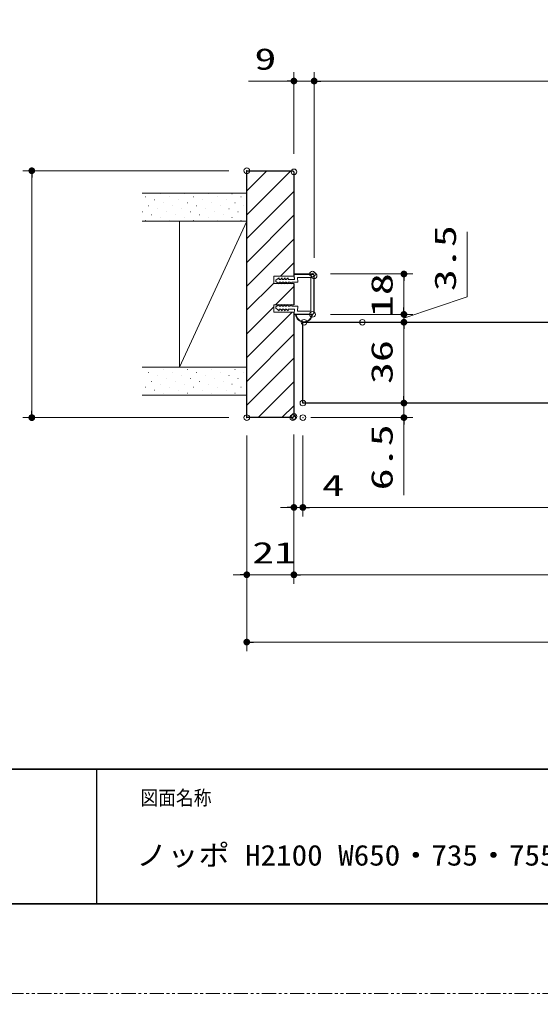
# Model space of a CAD drawing. Units: millimetres, scale not verified. Extents: x -1306 to 1306, y -607 to 607.
# Drawn here: x -927.2 to -695.2, y -594 to -160 of the extents above; entities that cross this region are included whole.
import ezdxf
from ezdxf.enums import TextEntityAlignment as Align

# ---------------------------------------------------------------- set-up
doc = ezdxf.new("R2010")
doc.units = ezdxf.units.MM
doc.header["$LTSCALE"] = 5
doc.header["$PDMODE"] = 32
doc.header["$PDSIZE"] = 2.5
doc.linetypes.add('USER1', pattern=[2.5, 1.25, -0.25, 0.25, -0.25, 0.25, -0.25])
for name, color, linetype, lineweight in [('0-1_線(黄)', 2, 'Continuous', 15), ('0-3_陰線', 4, 'USER1', 9), ('0-D_線(白)', 7, 'Continuous', 30), ('1-1_寸法線', 3, 'Continuous', 13), ('1-2_ハッチング', 6, 'Continuous', 9), ('1-5_0', 3, 'Continuous', 25), ('1-6_DEFPOINTS', 7, 'Continuous', 5), ('1-7_図面枠', 7, 'Continuous', 35)]:
    doc.layers.add(name, color=color, linetype=linetype, lineweight=lineweight)
doc.styles.add('ＭＳ ゴシック', font='')
doc.styles.get('ＭＳ ゴシック').set_extended_font_data('MS Gothic')

# ---------------------------------------------------------------- blocks, each defined once
blk = doc.blocks.new('_DOT')
at = {"layer": '1-5_0'}
blk.add_line((-2.5, 0), (-5, 0), dxfattribs=at)
for points in [[(0, 0), (-2.5, 0), (-2.48, 0.313)], [(0, 0), (-2.48, -0.313), (-2.5, 0)], [(0, 0), (-2.48, 0.313), (-2.421, 0.622)], [(0, 0), (-2.421, -0.622), (-2.48, -0.313)], [(0, 0), (-2.421, 0.622), (-2.324, 0.92)], [(0, 0), (-2.324, -0.92), (-2.421, -0.622)], [(0, 0), (-2.324, 0.92), (-2.191, 1.204)], [(0, 0), (-2.191, -1.204), (-2.324, -0.92)], [(0, 0), (-2.191, 1.204), (-2.023, 1.469)], [(0, 0), (-2.023, -1.469), (-2.191, -1.204)], [(0, 0), (-2.023, 1.469), (-1.822, 1.711)], [(0, 0), (-1.822, -1.711), (-2.023, -1.469)], [(0, 0), (-1.822, 1.711), (-1.594, 1.926)], [(0, 0), (-1.594, -1.926), (-1.822, -1.711)], [(0, 0), (-1.594, 1.926), (-1.34, 2.111)], [(0, 0), (-1.34, -2.111), (-1.594, -1.926)], [(0, 0), (-1.34, 2.111), (-1.064, 2.262)], [(0, 0), (-1.064, -2.262), (-1.34, -2.111)], [(0, 0), (-1.064, 2.262), (-0.773, 2.378)], [(0, 0), (-0.773, -2.378), (-1.064, -2.262)], [(0, 0), (-0.773, 2.378), (-0.468, 2.456)], [(0, 0), (-0.468, -2.456), (-0.773, -2.378)], [(0, 0), (-0.468, 2.456), (-0.157, 2.495)], [(0, 0), (-0.157, -2.495), (-0.468, -2.456)], [(0, 0), (-0.157, 2.495), (0.157, 2.495)], [(0, 0), (0.157, -2.495), (-0.157, -2.495)], [(0, 0), (0.157, 2.495), (0.468, 2.456)], [(0, 0), (0.468, 2.456), (0.773, 2.378)], [(0, 0), (0.773, 2.378), (1.064, 2.262)], [(0, 0), (1.064, 2.262), (1.34, 2.111)], [(0, 0), (1.34, 2.111), (1.594, 1.926)], [(0, 0), (1.594, 1.926), (1.822, 1.711)], [(0, 0), (1.822, 1.711), (2.023, 1.469)], [(0, 0), (2.023, 1.469), (2.191, 1.204)], [(0, 0), (2.191, 1.204), (2.324, 0.92)], [(0, 0), (2.324, 0.92), (2.421, 0.622)], [(0, 0), (2.421, 0.622), (2.48, 0.313)], [(0, 0), (2.48, 0.313), (2.5, 0)], [(0, 0), (0.468, -2.456), (0.157, -2.495)], [(0, 0), (0.773, -2.378), (0.468, -2.456)], [(0, 0), (1.064, -2.262), (0.773, -2.378)], [(0, 0), (1.34, -2.111), (1.064, -2.262)], [(0, 0), (1.594, -1.926), (1.34, -2.111)], [(0, 0), (1.822, -1.711), (1.594, -1.926)], [(0, 0), (2.023, -1.469), (1.822, -1.711)], [(0, 0), (2.191, -1.204), (2.023, -1.469)], [(0, 0), (2.324, -0.92), (2.191, -1.204)], [(0, 0), (2.421, -0.622), (2.324, -0.92)], [(0, 0), (2.48, -0.313), (2.421, -0.622)], [(0, 0), (2.5, 0), (2.48, -0.313)]]:
    blk.add_solid(points, dxfattribs=at)

msp = doc.modelspace()

# ---------------------------------------------------------------- linework, layer by layer
at = {"layer": '0-1_線(黄)'}
for p, q in [((-872.618, -237.423), (-825.985, -237.423)), ((-872.618, -249.923), (-825.985, -249.923)), ((-825.985, -249.923), (-855.985, -314.923)), ((-855.985, -249.923), (-855.985, -314.923)), ((-872.618, -314.923), (-825.985, -314.923)), ((-872.618, -327.423), (-825.985, -327.423))]:
    msp.add_line(p, q, dxfattribs=at)
at = {"layer": '0-3_陰線'}
msp.add_line((387.036, -594), (-1292.964, -594), dxfattribs=at)
at = {"layer": '0-D_線(白)'}
for p, q in [((-825.985, -227.423), (-805.485, -227.423)), ((-825.985, -337.423), (-825.985, -227.423)), ((-805.485, -227.423), (-804.985, -227.923)), ((-804.985, -227.923), (-804.985, -274.423)), ((-804.985, -277.623), (-804.985, -287.223)), ((-804.985, -290.423), (-804.985, -336.923)), ((-800.985, -294.923), (-640.435, -294.923)), ((-805.485, -337.423), (-825.985, -337.423)), ((-805.485, -337.423), (-804.985, -336.923))]:
    msp.add_line(p, q, dxfattribs=at)
msp.add_lwpolyline([(-640.435, -330.923), (-800.985, -330.923), (-800.985, -294.923)], dxfattribs=at)
at = {"layer": '1-1_寸法線'}
for p, q in [((-804.985, -219.923), (-804.985, -183.446)), ((-795.985, -266.22), (-795.985, -183.446)), ((-795.985, -266.22), (-795.985, -183.446)), ((-807.985, -187.446), (-825.176, -187.446)), ((-795.985, -187.446), (-804.985, -187.446)), ((-792.985, -187.446), (-789.985, -187.446)), ((-792.985, -187.446), (-526.736, -187.446)), ((-833.985, -227.423), (-925.737, -227.423)), ((-921.737, -230.423), (-921.737, -334.423)), ((-812.984, -276.173), (-811.495, -275.073)), ((-812.984, -276.773), (-812.984, -276.173)), ((-812.984, -276.773), (-811.495, -277.873)), ((-811.495, -275.073), (-811.495, -275.823)), ((-811.495, -275.823), (-810.995, -275.823)), ((-811.495, -277.123), (-810.995, -277.123)), ((-811.495, -277.873), (-811.495, -277.123)), ((-810.995, -275.823), (-810.195, -275.073)), ((-810.995, -277.123), (-810.195, -277.873)), ((-810.195, -275.073), (-810.195, -275.823)), ((-810.195, -275.823), (-809.695, -275.823)), ((-810.195, -277.123), (-809.695, -277.123)), ((-810.195, -277.873), (-810.195, -277.123)), ((-809.695, -275.823), (-808.895, -275.073)), ((-809.695, -277.123), (-808.895, -277.873)), ((-808.895, -275.073), (-808.895, -275.823)), ((-808.895, -275.823), (-808.395, -275.823)), ((-808.895, -277.123), (-808.395, -277.123)), ((-808.895, -277.873), (-808.895, -277.123)), ((-808.395, -275.823), (-807.595, -275.073)), ((-808.395, -277.123), (-807.595, -277.873)), ((-807.595, -275.073), (-807.595, -275.823)), ((-807.595, -275.823), (-804.678, -275.823)), ((-807.595, -277.123), (-806.808, -277.123)), ((-807.595, -277.873), (-807.595, -277.123)), ((-805.992, -277.778), (-806.808, -277.123)), ((-805.992, -277.123), (-803.268, -277.123)), ((-805.992, -277.131), (-805.992, -277.778)), ((-804.924, -275.225), (-804.984, -273.735)), ((-804.678, -275.823), (-804.834, -273.729)), ((-804.684, -273.423), (-796.684, -273.423)), ((-804.684, -273.573), (-796.684, -273.573)), ((-803.273, -277.123), (-803.435, -274.923)), ((-803.435, -274.923), (-797.484, -274.923)), ((-796.134, -290.723), (-796.134, -274.123)), ((-795.984, -290.723), (-795.984, -274.123)), ((-788.685, -273.423), (-751.984, -273.423)), ((-755.984, -288.423), (-755.984, -276.423)), ((-755.984, -288.423), (-755.984, -285.423)), ((-812.984, -288.073), (-811.495, -286.973)), ((-812.984, -288.073), (-812.984, -288.673)), ((-812.984, -288.673), (-811.495, -289.773)), ((-811.495, -286.973), (-811.495, -287.723)), ((-811.495, -287.723), (-810.995, -287.723)), ((-811.495, -289.023), (-810.995, -289.023)), ((-811.495, -289.773), (-811.495, -289.023)), ((-810.995, -287.723), (-810.195, -286.973)), ((-810.995, -289.023), (-810.195, -289.773)), ((-810.195, -286.973), (-810.195, -287.723)), ((-810.195, -287.723), (-809.695, -287.723)), ((-810.195, -289.023), (-809.695, -289.023)), ((-810.195, -289.773), (-810.195, -289.023)), ((-809.695, -287.723), (-808.895, -286.973)), ((-809.695, -289.023), (-808.895, -289.773)), ((-808.895, -286.973), (-808.895, -287.723)), ((-808.895, -287.723), (-808.395, -287.723)), ((-808.895, -289.023), (-808.395, -289.023)), ((-808.895, -289.773), (-808.895, -289.023)), ((-808.395, -287.723), (-807.595, -286.973)), ((-808.395, -289.023), (-807.595, -289.773)), ((-807.595, -286.973), (-807.595, -287.723)), ((-807.595, -287.723), (-806.808, -287.723)), ((-807.595, -289.023), (-804.678, -289.023)), ((-807.595, -289.773), (-807.595, -289.023)), ((-805.992, -287.069), (-806.808, -287.723)), ((-805.992, -287.716), (-805.992, -287.069)), ((-805.992, -287.723), (-803.268, -287.723)), ((-804.924, -290.421), (-804.984, -291.111)), ((-804.678, -289.023), (-804.834, -291.117)), ((-803.268, -287.723), (-803.435, -289.923)), ((-804.684, -291.273), (-796.684, -291.273)), ((-804.684, -291.423), (-796.684, -291.423)), ((-792.482, -294.923), (-751.984, -294.923)), ((-788.684, -291.423), (-751.984, -291.423)), ((-788.684, -291.423), (-751.984, -291.423)), ((-766.484, -294.923), (-751.984, -294.923)), ((-755.984, -294.923), (-755.984, -291.423)), ((-755.984, -294.923), (-755.984, -291.423)), ((-755.984, -327.923), (-755.984, -297.923)), ((-755.984, -297.923), (-755.984, -300.923)), ((-755.984, -327.923), (-755.984, -324.923)), ((-792.985, -330.923), (-751.984, -330.923)), ((-792.985, -330.923), (-751.984, -330.923)), ((-755.984, -330.923), (-755.984, -337.423)), ((-833.985, -337.423), (-925.737, -337.423)), ((-797.485, -337.423), (-751.984, -337.423)), ((-755.984, -340.423), (-755.984, -371.899)), ((-825.985, -345.423), (-825.985, -411.423)), ((-825.985, -345.423), (-825.985, -441.423)), ((-804.985, -344.923), (-804.985, -411.423)), ((-804.985, -344.923), (-804.985, -411.423)), ((-804.985, -344.923), (-804.985, -381.423)), ((-800.985, -345.423), (-800.985, -381.423)), ((-800.985, -345.423), (-800.985, -381.423)), ((-807.985, -377.423), (-810.985, -377.423)), ((-804.985, -377.423), (-800.985, -377.423)), ((-797.985, -377.423), (-779.842, -377.423)), ((-797.985, -377.423), (-473.985, -377.423)), ((-828.985, -407.423), (-831.985, -407.423)), ((-825.985, -407.423), (-804.985, -407.423)), ((-801.985, -407.423), (-798.985, -407.423)), ((-801.985, -407.423), (-469.985, -407.423)), ((-822.985, -437.423), (-448.985, -437.423))]:
    msp.add_line(p, q, dxfattribs=at)
for points in [[(-755.984, -293.173), (-727.76, -283.64), (-727.76, -254.687)], [(-804.985, -274.423), (-813.985, -274.423), (-813.985, -277.623), (-804.985, -277.623)], [(-803.435, -289.923), (-797.484, -289.923), (-797.484, -274.923)], [(-804.985, -287.223), (-813.985, -287.223), (-813.985, -290.423), (-804.985, -290.423)]]:
    msp.add_lwpolyline(points, dxfattribs=at)
for centre, radius, start, end in [((-804.684, -273.723), 0.3, 90, 182.27472), ((-804.684, -273.723), 0.15, 90, 182.27472), ((-796.684, -274.123), 0.7, 0, 90), ((-796.684, -274.123), 0.55, 0, 90), ((-796.684, -290.723), 0.55, 270, 0), ((-796.684, -290.723), 0.7, 270, 0), ((-804.684, -291.123), 0.3, 177.72528, 270), ((-804.684, -291.123), 0.15, 177.72528, 270), ((-800.482, -291.175), 3.748, 183.79135, 356.20865), ((-800.482, -291.198), 3.475, 183.70943, 356.29057)]:
    msp.add_arc(centre, radius, start, end, dxfattribs=at)
at = {"layer": '1-2_ハッチング'}
for p, q in [((-825.985, -236.422), (-816.987, -227.423)), ((-825.985, -247.028), (-806.38, -227.423)), ((-864.405, -237.719), (-864.355, -237.719)), ((-853.798, -237.719), (-853.748, -237.719)), ((-843.192, -237.719), (-843.142, -237.719)), ((-832.585, -237.719), (-832.535, -237.719)), ((-825.985, -257.635), (-804.985, -236.635)), ((-871.034, -239.044), (-870.984, -239.044)), ((-869.708, -243.022), (-869.658, -243.022)), ((-867.057, -240.37), (-867.007, -240.37)), ((-863.079, -241.696), (-863.029, -241.696)), ((-860.427, -239.044), (-860.377, -239.044)), ((-859.102, -243.022), (-859.052, -243.022)), ((-856.45, -240.37), (-856.4, -240.37)), ((-852.473, -241.696), (-852.423, -241.696)), ((-849.821, -239.044), (-849.771, -239.044)), ((-848.495, -243.022), (-848.445, -243.022)), ((-845.843, -240.37), (-845.793, -240.37)), ((-841.866, -241.696), (-841.816, -241.696)), ((-839.214, -239.044), (-839.164, -239.044)), ((-837.888, -243.022), (-837.838, -243.022)), ((-835.237, -240.37), (-835.187, -240.37)), ((-831.259, -241.696), (-831.209, -241.696)), ((-828.608, -239.044), (-828.558, -239.044)), ((-827.282, -243.022), (-827.232, -243.022)), ((-872.36, -245.673), (-872.31, -245.673)), ((-868.382, -246.999), (-868.332, -246.999)), ((-865.731, -244.348), (-865.681, -244.348)), ((-861.753, -245.673), (-861.703, -245.673)), ((-857.776, -246.999), (-857.726, -246.999)), ((-855.124, -244.348), (-855.074, -244.348)), ((-851.147, -245.673), (-851.097, -245.673)), ((-847.169, -246.999), (-847.119, -246.999)), ((-844.518, -244.348), (-844.468, -244.348)), ((-840.54, -245.673), (-840.49, -245.673)), ((-836.563, -246.999), (-836.513, -246.999)), ((-833.911, -244.348), (-833.861, -244.348)), ((-829.934, -245.673), (-829.884, -245.673)), ((-825.985, -268.242), (-804.985, -247.242)), ((-871.034, -249.651), (-870.984, -249.651)), ((-864.405, -248.325), (-864.355, -248.325)), ((-860.427, -249.651), (-860.377, -249.651)), ((-853.798, -248.325), (-853.748, -248.325)), ((-849.821, -249.651), (-849.771, -249.651)), ((-843.192, -248.325), (-843.142, -248.325)), ((-839.214, -249.651), (-839.164, -249.651)), ((-832.585, -248.325), (-832.535, -248.325)), ((-828.608, -249.651), (-828.558, -249.651)), ((-825.985, -278.848), (-804.985, -257.848)), ((-810.954, -274.423), (-804.985, -268.455)), ((-825.985, -289.455), (-813.985, -277.455)), ((-813.147, -287.223), (-804.985, -279.061)), ((-825.985, -300.061), (-813.985, -288.061)), ((-825.985, -310.668), (-805.74, -290.423)), ((-825.985, -321.275), (-804.985, -300.275)), ((-825.985, -331.881), (-804.985, -310.881)), ((-863.079, -315.942), (-863.029, -315.942)), ((-852.473, -315.942), (-852.423, -315.942)), ((-841.866, -315.942), (-841.816, -315.942)), ((-831.259, -315.942), (-831.209, -315.942)), ((-869.708, -317.268), (-869.658, -317.268)), ((-865.731, -318.594), (-865.681, -318.594)), ((-861.753, -319.92), (-861.703, -319.92)), ((-859.102, -317.268), (-859.052, -317.268)), ((-855.124, -318.594), (-855.074, -318.594)), ((-851.147, -319.92), (-851.097, -319.92)), ((-848.495, -317.268), (-848.445, -317.268)), ((-844.518, -318.594), (-844.468, -318.594)), ((-840.54, -319.92), (-840.49, -319.92)), ((-837.888, -317.268), (-837.838, -317.268)), ((-833.911, -318.594), (-833.861, -318.594)), ((-829.934, -319.92), (-829.884, -319.92)), ((-827.282, -317.268), (-827.232, -317.268)), ((-871.034, -323.897), (-870.984, -323.897)), ((-868.382, -321.246), (-868.332, -321.246)), ((-867.057, -325.223), (-867.007, -325.223)), ((-864.405, -322.571), (-864.355, -322.571)), ((-860.427, -323.897), (-860.377, -323.897)), ((-857.776, -321.246), (-857.726, -321.246)), ((-856.45, -325.223), (-856.4, -325.223)), ((-853.798, -322.571), (-853.748, -322.571)), ((-849.821, -323.897), (-849.771, -323.897)), ((-847.169, -321.246), (-847.119, -321.246)), ((-845.843, -325.223), (-845.793, -325.223)), ((-843.192, -322.571), (-843.142, -322.571)), ((-839.214, -323.897), (-839.164, -323.897)), ((-836.563, -321.246), (-836.513, -321.246)), ((-835.237, -325.223), (-835.187, -325.223)), ((-832.585, -322.571), (-832.535, -322.571)), ((-828.608, -323.897), (-828.558, -323.897)), ((-820.921, -337.423), (-804.985, -321.488)), ((-863.079, -326.549), (-863.029, -326.549)), ((-852.473, -326.549), (-852.423, -326.549)), ((-841.866, -326.549), (-841.816, -326.549)), ((-831.259, -326.549), (-831.209, -326.549)), ((-810.314, -337.423), (-804.985, -332.094))]:
    msp.add_line(p, q, dxfattribs=at)
at = {"layer": '1-5_0', "color": 7}
msp.add_line((-892.964, -494), (-892.964, -554), dxfattribs=at)
msp.add_line((-892.964, -494), (-892.964, -554), dxfattribs=at)
at = {"layer": '1-6_DEFPOINTS'}
for p in [(-795.985, -187.446), (-825.985, -227.423), (-804.985, -227.923), (-796.685, -273.423), (-795.985, -274.22), (-755.984, -273.423), (-796.684, -291.423), (-755.984, -291.423), (-800.482, -294.923), (-774.484, -294.923), (-755.984, -294.923), (-800.985, -330.923), (-755.984, -330.923), (-921.737, -337.423), (-825.985, -337.423), (-825.985, -337.423), (-805.485, -337.423), (-804.985, -336.923), (-800.985, -337.423), (-800.985, -377.423), (-804.985, -407.423)]:
    msp.add_point(p, dxfattribs=at)
at = {"layer": '1-7_図面枠'}
msp.add_line((-1252.964, -494), (347.036, -494), dxfattribs=at)
msp.add_lwpolyline([(-1252.964, -554), (347.036, -554), (347.036, 554), (-1252.964, 554)], close=True, dxfattribs=at)

# ---------------------------------------------------------------- block references
at = {"layer": '1-1_寸法線', "xscale": 0.6, "yscale": 0.6}
for p in [(-804.985, -187.446), (-804.985, -377.423), (-825.985, -407.423)]:
    msp.add_blockref('_DOT', p, dxfattribs=at)
for p, rotation in [((-795.985, -187.446), 180), ((-795.985, -187.446), 180), ((-921.737, -227.423), 90), ((-755.984, -273.423), 90), ((-755.984, -291.423), 270), ((-755.984, -291.423), 270), ((-755.984, -294.923), 90), ((-755.984, -294.923), 90), ((-755.984, -330.923), 270), ((-755.984, -330.923), 270), ((-921.737, -337.423), 270), ((-755.984, -337.423), 90), ((-800.985, -377.423), 180), ((-800.985, -377.423), 180), ((-804.985, -407.423), 180), ((-804.985, -407.423), 180), ((-825.985, -437.423), 180)]:
    msp.add_blockref('_DOT', p, dxfattribs=dict(at, rotation=rotation))

# ---------------------------------------------------------------- texts
at = {"layer": '1-1_寸法線', "style": 'ＭＳ ゴシック', "width": 1.5}
for s, p in [('9', (-822.604, -185.296)), ('4', (-792.414, -375.274)), ('21', (-823.58, -405.274))]:
    msp.add_text(s, height=9.604, dxfattribs=at).set_placement(p, align=Align.BOTTOM_LEFT)
for s, p in [('3.5', (-729.909, -281.068)), ('18', (-758.133, -292.661)), ('36', (-758.133, -322.447)), ('6.5', (-758.133, -369.804))]:
    msp.add_text(s, height=9.604, rotation=90, dxfattribs=at).set_placement(p, align=Align.BOTTOM_LEFT)
at = {"layer": '1-7_図面枠', "style": 'ＭＳ ゴシック'}
for s, height, width, p in [('図面名称', 6.452, 0.9, (-873.367, -511.963)), ('ノッポ H2100 W650・735・755・780・825・850・875 片開きドア フラット 木枠 図面', 9.236, 1.1, (-875.222, -539.776))]:
    msp.add_text(s, height=height, dxfattribs=dict(at, width=width)).set_placement(p, align=Align.BOTTOM_LEFT)

doc.saveas('drawing.dxf')
